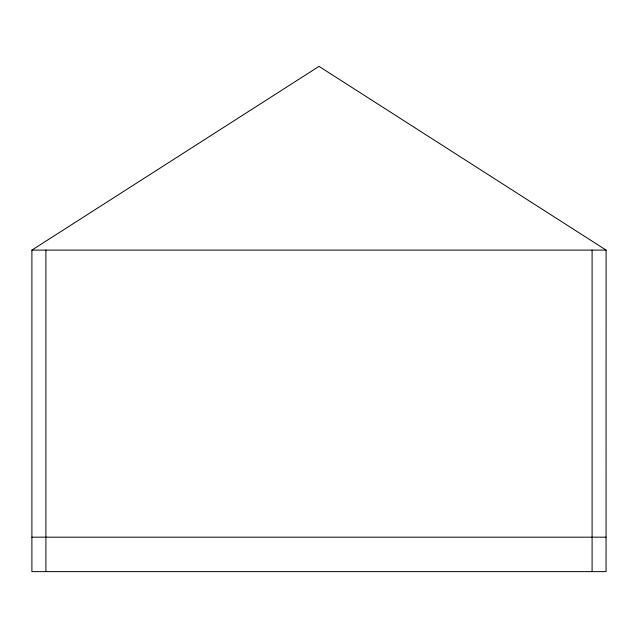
<?xml version="1.0" encoding="UTF-8"?>
<svg xmlns="http://www.w3.org/2000/svg" width="638" height="638" viewBox="0 0 638 638"><rect width="100%" height="100%" fill="white"/><g stroke="black" fill="none" stroke-linecap="round" stroke-linejoin="round"><path stroke-width="0.96" d="M31.9 250.104L319.024 66.376L606.1 250.104L606.052 571.624L31.9 571.624L31.9 250.104L606.1 250.104M31.9 537.18L606.052 537.18M592.096 250.104L592.096 571.624M45.904 250.104L45.904 571.624"/></g></svg>
